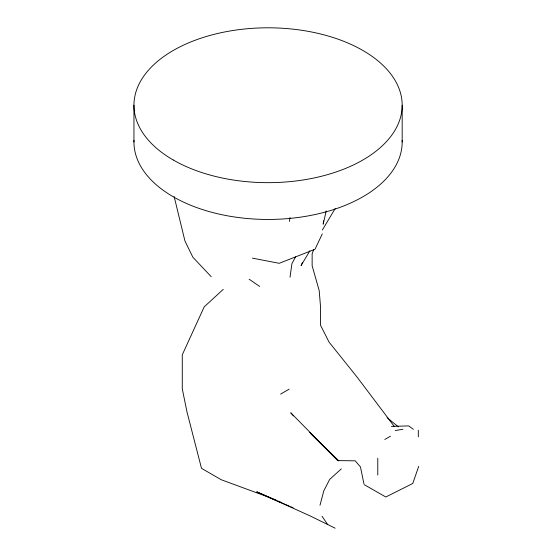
<?xml version="1.0" encoding="UTF-8"?>
<svg xmlns="http://www.w3.org/2000/svg" width="556" height="556" viewBox="0 0 556 556"><rect width="100%" height="100%" fill="white"/><g stroke="black" fill="none" stroke-linecap="round" stroke-linejoin="round"><path stroke-width="0.83" d="M323.522 220.795L323.196 224.193L326.205 210.939M290.017 277.256L291.935 263.669L295.542 256.823M289.384 221.399L290.01 217.41M319.985 505.286L323.787 490.878L329.645 479.467L341.315 468.847M418.717 466.359L412.754 483.491L385.815 497.001L364.117 484.596M313.626 249.769L312.138 253.821L312.138 265.754L319.207 290.614L320.444 305.751L320.444 325.058L329.069 342.128L357.049 377.051L394.461 426.667M302.547 262.39L301.081 265.539L309.949 250.721M322.271 233.93L315.009 249.269L279.195 263.308L252.424 258.137M322.362 229.975L335.219 208.493M223.262 289.356L204.191 306.863L182.271 354.832L182.271 388.818L186.976 411.885L201.501 468.333L221.309 479.772L265.893 496.167L289.064 506.002M280.634 394.079L289.106 389.186M384.78 439.476L390.43 436.217M395.24 430.552L402.905 429.267M391.396 426.396L408.723 425.91L413.351 429.308M310.811 433.743L337.874 460.611L355.208 460.827L360.455 466.922L363.909 483.685M290.656 506.683L293.054 507.697M276.575 500.386L256.747 491.817L310.436 516.051L335.15 528.2M278.16 501.074L280.537 502.103M249.144 279.209L259.652 286.437M387.087 417.653L398.332 426.813M309.671 432.415L338.792 460.868M337.874 460.611L290.767 412.774L293.478 415.916M211.204 276.673L192.89 257.261L184.953 241.026L174.132 196.47M322.021 516.281L327.769 524.676M418.314 430.205L418.314 436.856M402.183 105.23L402.183 142.016M377.781 458.262L377.781 475.088M133.947 105.23L133.947 142.016M402.148 140.341A134.114 77.43 0 0 1 268.061 219.446A134.114 77.43 0 0 1 133.982 140.341M173.229 159.982A134.114 77.43 0 0 0 397.609 125.274A134.114 77.43 0 0 0 233.353 30.441A134.114 77.43 0 0 0 173.229 159.982"/></g></svg>
